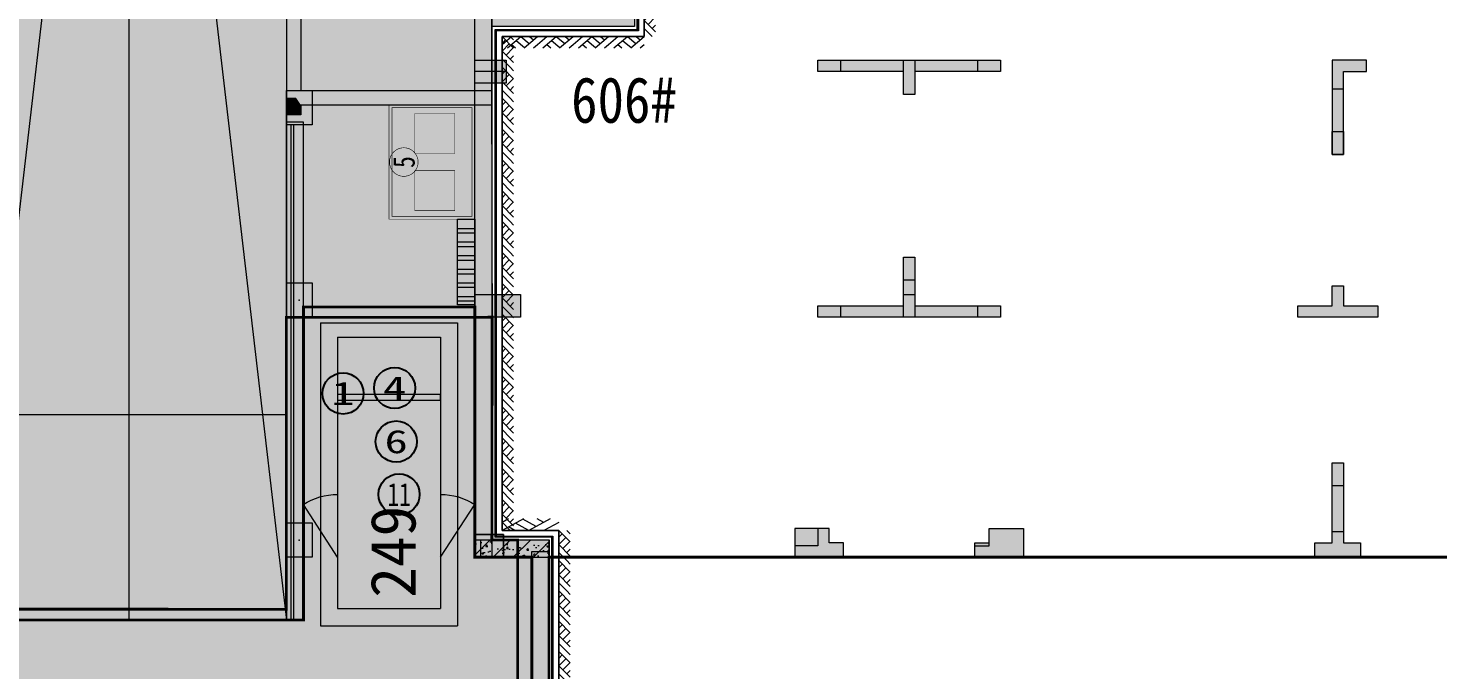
# Model space of a CAD drawing. Extents: x -264757 to 86229, y 4049843 to 4347093.
# Drawn here: x -35198 to -10533, y 4121737 to 4132968 of the extents above; entities that cross this region are included whole.
import ezdxf
from ezdxf.enums import TextEntityAlignment as Align

# ---------------------------------------------------------------- set-up
doc = ezdxf.new("R2010")
doc.units = 0
doc.header["$LTSCALE"] = 1000
doc.header["$MEASUREMENT"] = 0
doc.linetypes.add('DASH', pattern=[0.35, 0.25, -0.1])
for name, color, linetype in [('AX-01DK-PB01$0$AX-001DK-01-PB01-02$0$A-3-Htch(wall)', 8, 'Continuous'), ('AX-01DK-PB01$0$AX-03CK-02-PB01$0$AX-03CK-02-PB01$0$PUB_HATCH', 8, 'Continuous'), ('不利因素11-尽端停车', 7, 'Continuous'), ('不利因素4-紧邻行车坡道', 7, 'Continuous'), ('不利因素6-双面靠墙', 7, 'Continuous'), ('不利因素9-坡道上停车', 7, 'Continuous'), ('普通车位', 7, 'Continuous')]:
    doc.layers.add(name, color=color, linetype=linetype)
doc.layers.add('无关图层', color=8, linetype='Continuous', lineweight=0)
doc.layers.add('无关图层 @ 1', color=8, linetype='Continuous', lineweight=0)
doc.layers.add('车位归属楼栋范围线', color=7, linetype='Continuous', true_color=0x19e6c7)
doc.styles.add('AX-01DK-PB01$1$AX-001DK-01-PB01-02$0$黑体', font='simhei.ttf')
doc.styles.add('AX-ACK-BIANH1$0$黑体', font='simhei.ttf')
doc.styles.add('AX-ACK-P01-WALL$0$黑体', font='simhei.ttf')
doc.styles.add('SX-ACK-PB01-WNC-ALL$0$黑体', font='simhei.ttf')
doc.styles.add('坑编号', font='', dxfattribs={"width": 0.8})
doc.styles.add('黑体', font='simhei.ttf')
doc.styles.get('坑编号').set_extended_font_data('SimSun')
pattern_1 = [(180, (526075.94, 3525261.93), (-1e-13, -238.125), []), (180, (525996.57, 3525341.3), (-1e-13, -238.125), [])]

# ---------------------------------------------------------------- blocks, each defined once
blk = doc.blocks.new('A$C7e5eb487')
at = {"layer": '普通车位', "true_color": 0xf18f8e}
h = blk.add_hatch(color=11, dxfattribs=at)
h.dxf.hatch_style = 1
h.paths.add_polyline_path([(2400, 0), (2400, -5300), (0, -5300), (0, 0)])
blk = doc.blocks.new('普通车位')
at = {"layer": '无关图层'}
for p, q in [((-2.253, 3.186), (0.077, 3.764)), ((1.352, -1.38), (0.077, 3.764)), ((-1.889, 2.967), (-0.142, 3.4)), ((1.001, -1.21), (-0.142, 3.4)), ((-0.977, -1.958), (-2.253, 3.186)), ((-0.746, -1.643), (-1.889, 2.967)), ((-0.746, -1.643), (1.001, -1.21)), ((-0.977, -1.958), (1.352, -1.38))]:
    blk.add_line(p, q, dxfattribs=at)
for points in [[(0.074, 2.527), (0.879, 1.777)], [(-1.673, 2.094), (-2.033, 1.054)]]:
    blk.add_lwpolyline(points, dxfattribs=at)
blk.add_lwpolyline([(0.76, -0.239), (-0.987, -0.673), (-1.011, -0.575), (0.736, -0.142)], close=True, dxfattribs=at)
for centre, start, end in [((0.074, 2.527), 283.9287, 316.9845), ((-1.673, 2.094), 250.873, 283.9287)]:
    blk.add_arc(centre, 1.1, start, end, dxfattribs=at)
at = {"layer": '普通车位', "xscale": -0.0009999999999999812, "yscale": 0.0009999999999999812, "zscale": 0.0009999999999999812, "rotation": 13.92873520577783}
blk.add_blockref('A$C7e5eb487', (0.077, 3.764), dxfattribs=at)
blk = doc.blocks.new('20200722.21182971')
at = {"layer": '不利因素4-紧邻行车坡道', "true_color": 0x9591ce}
h = blk.add_hatch(color=193, dxfattribs=at)
h.dxf.hatch_style = 1
edge = h.paths.add_edge_path()
edge.add_arc((360, 360), 360, 0, 360)
at = {"layer": '不利因素4-紧邻行车坡道'}
blk.add_circle((360, 360), 360, dxfattribs=at)
at = {"layer": '不利因素4-紧邻行车坡道', "style": '黑体', "width": 1.390625}
blk.add_text('4', height=407, dxfattribs=at).set_placement((156, 156), (564, 156), align=Align.FIT)
blk = doc.blocks.new('SX-ACK-PB01-WNC-ALL$0$20200722.21183455')
at = {"layer": '不利因素6-双面靠墙', "true_color": 0xf2b47b}
h = blk.add_hatch(color=31, dxfattribs=at)
h.dxf.hatch_style = 1
edge = h.paths.add_edge_path()
edge.add_arc((360, 360), 360, 0, 360)
at = {"layer": '不利因素6-双面靠墙'}
blk.add_circle((360, 360), 360, dxfattribs=at)
at = {"layer": '不利因素6-双面靠墙', "style": 'SX-ACK-PB01-WNC-ALL$0$黑体', "width": 1.390625}
blk.add_text('6', height=407, dxfattribs=at).set_placement((156, 156), (564, 156), align=Align.FIT)
blk = doc.blocks.new('20200722.21185040')
at = {"layer": '不利因素11-尽端停车', "true_color": 0xf21b23}
h = blk.add_hatch(color=240, dxfattribs=at)
h.dxf.hatch_style = 1
edge = h.paths.add_edge_path()
edge.add_arc((360, 360), 360, 0, 360)
at = {"layer": '不利因素11-尽端停车'}
blk.add_circle((360, 360), 360, dxfattribs=at)
at = {"layer": '不利因素11-尽端停车', "style": '黑体', "width": 0.695313}
blk.add_text('11', height=407.3, dxfattribs=at).set_placement((156, 156), (564, 156), align=Align.FIT)
blk = doc.blocks.new('AX-01DK-PB01-RFTC')
at = {"layer": '无关图层'}
h = blk.add_hatch(color=251, dxfattribs=at)
h.dxf.hatch_style = 1
h.paths.add_polyline_path([(19773, -61220), (19773, -62171), (18423, -62170), (18423, -70471), (12324, -70471), (12323, -62170), (7773, -62170), (7777, -120370), (8177, -120370), (8177, -120315), (14323, -119683), (14322, -126122), (25972, -126122), (25972, -124922), (26822, -124926), (26822, -122452), (33923, -122452), (33923, -124922), (34773, -124922), (34773, -126122), (41373, -126125), (41373, -124372), (41823, -124372), (41823, -122152), (41447, -122152), (41447, -120270), (48923, -120270), (48923, -123125), (49323, -123125), (49323, -124675), (51824, -124674), (51824, -124055), (54717, -124055), (54717, -125871), (56816, -125871), (56816, -116250), (55967, -116250), (55967, -111420), (63072, -111420), (63072, -103570), (62080, -103570), (62073, -94584), (64569, -94584), (64573, -65385), (66999, -65385), (67002, -52470), (67402, -52470), (67397, -31965), (65807, -31965), (65807, -26418), (68456, -26418), (68457, -17070), (67422, -17070), (67422, -13843), (60301, -13843), (60302, -3770), (55750, -3770), (55750, -12070), (49652, -12070), (49649, -9275), (45355, -9275), (45349, -3821), (40751, -3820), (40750, -12070), (34663, -12070), (34649, -3820), (25757, -3820), (25757, -12071), (19650, -12071), (19650, -3820), (10752, -3820), (10751, -12072), (4662, -12071), (4661, -3769), (4150, -3770), (100, -3769), (100, -23171), (-701, -23171), (-701, -29550), (100, -29550), (11250, -29550), (11250, -32020), (12100, -32020), (12100, -32970), (10750, -32970), (10754, -41272), (4647, -41271), (4650, -32970), (1953, -32970), (1953, -34670), (100, -34670), (100, -57801), (9743, -57801), (9743, -57272), (13567, -57272), (13567, -56751), (15417, -56751), (15416, -58750), (18923, -58750), (18923, -61220)])
h.paths.add_polyline_path([(41812, -58753), (48919, -58753), (48919, -61220), (49773, -61220), (49773, -62170), (48419, -62173), (48426, -70475), (42319, -70475), (42324, -67872), (39323, -67876), (39323, -62423), (41812, -62423)], flags=16)
h.paths.add_polyline_path([(33923, -58751), (33923, -61220), (34773, -61220), (34773, -62170), (33423, -62171), (33430, -70475), (27323, -70475), (27323, -62171), (26373, -62170), (26373, -60670), (26815, -60670), (26823, -58751), (31623, -58751), (31623, -58751)], flags=16)
h.paths.add_polyline_path([(40754, -41272), (34647, -41271), (34650, -32970), (33700, -32970), (33700, -31470), (34142, -31470), (34150, -29551), (38951, -29551), (38950, -29550), (41250, -29550), (41250, -32020), (42100, -32020), (42100, -32970), (40750, -32970)], flags=16)
h.paths.add_polyline_path([(49647, -41270), (49655, -38470), (45349, -38475), (45349, -33220), (49142, -33220), (49142, -29550), (56249, -29550), (56250, -32020), (57100, -32020), (57100, -32970), (55749, -32970), (55754, -41271)], flags=16)
h.paths.add_polyline_path([(25764, -41272), (19657, -41271), (19657, -32970), (19150, -32970), (19150, -29550), (26257, -29550), (26250, -32020), (27100, -32020), (27100, -32970), (25757, -32970)], flags=16)
h.paths.add_polyline_path([(41812, -87950), (48919, -87950), (48919, -90420), (49773, -90420), (49773, -91370), (48419, -91370), (48428, -99684), (41519, -99659), (41519, -97070), (39326, -97074), (39319, -91620), (41822, -91620)], flags=16)
h.paths.add_polyline_path([(33925, -87950), (33923, -90420), (34773, -90420), (34773, -91370), (33425, -91370), (33428, -99683), (26519, -99658), (26523, -95371), (27330, -95371), (27324, -91371), (26373, -91370), (26373, -89870), (26823, -89870), (26823, -87951), (31623, -87951), (31623, -87951)], flags=16)
h.paths.add_polyline_path([(18923, -87950), (18922, -90419), (19772, -90419), (19772, -91369), (18420, -91369), (18427, -99677), (11523, -99666), (11523, -95370), (12323, -95370), (12323, -91370), (10974, -91370), (10974, -90420), (11823, -90420), (11823, -87950)], flags=16)
h.paths.add_polyline_path([(62209, -60116), (64273, -60116), (64273, -55267), (62209, -55267)], flags=16)
h.paths.add_polyline_path([(59799, -89432), (61752, -89432), (61752, -84521), (59799, -84521)], flags=16)
blk.add_lwpolyline([(64573, -65385), (64569, -94584), (62073, -94584), (62080, -103570), (63072, -103570), (63072, -111420), (55967, -111420), (55967, -116250), (56816, -116250), (56816, -125871)], dxfattribs=at)
blk = doc.blocks.new('AX-01DK-PB01$1$$LinePat$素土夯实')
at = {"layer": '无关图层'}
for p, q in [((0, -210), (210, 0)), ((120, -300), (420, 0)), ((420, 0), (608, -188)), ((495, -300), (795, 0)), ((615, 0), (705, -90)), ((315, -105), (502, -293)), ((210, -210), (300, -300)), ((705, -300), (795, -210))]:
    blk.add_line(p, q, dxfattribs=at)
blk = doc.blocks.new('*U112')
at = {"layer": '无关图层', "const_width": 10}
for points in [[(1000, 0), (-1000, 0), (-1000, 1500), (1000, 1500)], [(950, 50), (-950, 50), (-950, 1450), (950, 1450)], [(-150, 1050), (-850, 1050), (-850, 350), (-150, 350)], [(850, 1050), (150, 1050), (150, 350), (850, 350)]]:
    blk.add_lwpolyline(points, close=True, dxfattribs=at)
blk.add_lwpolyline([(0, 1492, 0.098491), (-96, 1473, 0.098491), (-177, 1419, 0.098491), (-231, 1338, 0.098491), (-250, 1242, 0.098491), (-231, 1146, 0.098491), (-177, 1065, 0.098491), (-96, 1011, 0.098491), (0, 992, 0.098491), (96, 1011, 0.098491), (177, 1065, 0.098491), (231, 1146, 0.098491), (250, 1242, 0.098491), (231, 1338, 0.098491), (177, 1419, 0.098491), (96, 1473, 0.098491)], format="xyb", close=True, dxfattribs=at)
at = {"layer": '无关图层', "style": '坑编号', "width": 0.8}
blk.add_attdef('X', text='', height=380, dxfattribs=at).set_placement((0, 1242), align=Align.MIDDLE_CENTER)
blk = doc.blocks.new('*U182')
at = {"layer": '无关图层'}
ref = blk.add_blockref('*U112', (-27383, 4130625), dxfattribs=dict(at, rotation=90))
ref.add_attrib('X', '5', dxfattribs={"layer": '无关图层 @ 1', "height": 380, "rotation": 90, "style": '坑编号', "width": 0.8}).set_placement((-28625, 4130625), align=Align.MIDDLE_CENTER)
blk = doc.blocks.new('SX-CK-PB001-WNC$1$20211103.13313578')
at = {"layer": '无关图层'}
h = blk.add_hatch(color=256, dxfattribs=at)
h.dxf.hatch_style = 1
h.paths.add_polyline_path([(0, 600), (450, 600), (450, 0), (0, 0)])
blk.add_lwpolyline([(0, 600), (450, 600), (450, 0), (0, 0)], close=True, dxfattribs=at)
blk.add_point((225, 300), dxfattribs=at)
blk = doc.blocks.new('fasdfasdfasdfasdfasdf')
at = {"layer": '不利因素9-坡道上停车', "true_color": 0xe0aa15}
h = blk.add_hatch(color=42, dxfattribs=at)
h.dxf.hatch_style = 1
edge = h.paths.add_edge_path()
edge.add_arc((-119587, 4058555), 720, 0, 360)
at = {"layer": '不利因素9-坡道上停车'}
blk.add_circle((-119587, 4058555), 720, dxfattribs=at)
at = {"layer": '不利因素9-坡道上停车', "style": 'AX-ACK-P01-WALL$0$黑体', "width": 1.390625}
blk.add_text('1', height=815, dxfattribs=at).set_placement((-119994, 4058148), (-119180, 4058148), align=Align.FIT)

msp = doc.modelspace()

# ---------------------------------------------------------------- hatches: boundary and pattern name
at = {"layer": 'AX-01DK-PB01$0$AX-001DK-01-PB01-02$0$A-3-Htch(wall)'}
for points in [[(-27376.2, 4123708), (-27076.4, 4124008), (-27083.4, 4133243.5), (-27383.4, 4133243.3)], [(-26383.2, 4123708), (-26083.2, 4124008), (-27076.4, 4124008), (-27376.2, 4123708)], [(-26383.2, 4116558), (-26083.2, 4116158), (-26083.2, 4124008), (-26383.2, 4123708)]]:
    msp.add_hatch(color=256, dxfattribs=at).paths.add_polyline_path(points)
at = {"layer": 'AX-01DK-PB01$0$AX-03CK-02-PB01$0$AX-03CK-02-PB01$0$PUB_HATCH'}
for points in [[(-30677.1, 4137679.7), (-30677.1, 4131749.8), (-30510.4, 4131749.8), (-30427.1, 4131874.8), (-30427.1, 4137679.7)], [(-30510.4, 4131749.8), (-30677.1, 4131749.8), (-30677.1, 4131449.8), (-30427.1, 4131449.8), (-30427.1, 4131624.8)], [(-30510.4, 4131749.8), (-30427.1, 4131624.8), (-27083.4, 4131624.5), (-27083.4, 4131874.5), (-30427.1, 4131874.8)]]:
    msp.add_hatch(color=256, dxfattribs=at).paths.add_polyline_path(points)
at = {"layer": '无关图层'}
h = msp.add_hatch(dxfattribs=at)
h.set_pattern_fill('ARMORED', color=256, scale=100)
h.set_pattern_definition([(50, (-1096819.82, 3740220.52), (358.63009, -31.37607), [37.5, -412.5]), (355, (-1096819.82, 3740220.52), (-69.37567, 376.09607), [30, -330]), (100.4514, (-1096789.94, 3740217.9), (289.25469, 344.71977), [31.8701, -350.57106]), (46.1842, (-1096819.82, 3740320.52), (533.62052, -82.7595), [56.25, -618.75]), (96.6356, (-1096775.36, 3740313.63), (467.33135, 487.05894), [47.80514, -525.8565]), (351.1842, (-1096819.8, 3740320.5), (467.33097, 487.0593), [45, -495]), (21, (-1096769.82, 3740295.52), (298.453526, -201.309445), [37.5, -412.5]), (326, (-1096769.82, 3740295.52), (121.65767, 362.57502), [30, -330]), (71.4514, (-1096744.95, 3740278.75), (420.11131, 161.26525), [31.8701, -350.57106]), (37.5, (-1096819.82, 3740220.52), (6.079928, 166.446927), [0, -326, 0, -335, 0, -331.25]), (7.5, (-1096819.82, 3740220.52), (131.53477, 197.205856), [0, -191, 0, -318.5, 0, -126.25]), (327.5, (-1096931.32, 3740220.52), (266.911218, -11.277436), [0, -125, 0, -390, 0, -517.5]), (317.5, (-1096981.32, 3740220.52), (291.593085, 50.05249), [0, -162.5, 0, -259, 0, -367.5]), (45, (-1096819.82, 3740220.52), (-176.776695, 176.776695), [])])
h.paths.add_polyline_path([(-27383.6, 4136208), (-27083.6, 4136208), (-27083.6, 4123708), (-27383.6, 4123708)])
for points in [[(-26833.8, 4132008), (-27383.7, 4132008), (-27383.7, 4132408), (-26833.8, 4132408)], [(-20983.1, 4132208), (-21383.1, 4132208), (-21383.1, 4132408), (-20983.1, 4132408)], [(-20983.1, 4132208), (-21383.1, 4132208), (-21383.1, 4132408), (-20983.1, 4132408)], [(-19883.2, 4131808), (-19883.2, 4132408), (-19683.2, 4132408), (-19683.2, 4131808)], [(-18583.1, 4132408), (-18183.1, 4132408), (-18183.1, 4132208), (-18583.1, 4132208)], [(-18583.1, 4132408), (-18183.1, 4132408), (-18183.1, 4132208), (-18583.1, 4132208)], [(-11783.1, 4132408), (-12383.1, 4132408), (-12383.1, 4131908), (-12183.1, 4131908), (-12183.1, 4132208), (-11783.1, 4132208)], [(-12183.1, 4130758), (-12383.1, 4130758), (-12383.1, 4131158), (-12183.1, 4131158)], [(-19883.2, 4128558), (-19883.2, 4128958), (-19683.2, 4128958), (-19683.2, 4128558)], [(-12183.2, 4128108), (-11583.2, 4128108), (-11583.2, 4127908), (-12983.2, 4127908), (-12983.2, 4128108), (-12383.2, 4128108), (-12383.2, 4128458), (-12183.2, 4128458)], [(-27383.4, 4128308), (-26583.2, 4128308), (-26583.2, 4127908), (-27383.4, 4127908)], [(-19883.2, 4128308), (-19683.2, 4128308), (-19683.2, 4127908), (-19883.2, 4127908)], [(-20983.2, 4127908), (-21383.2, 4127908), (-21383.2, 4128108), (-20983.2, 4128108)], [(-18583.2, 4128108), (-18183.2, 4128108), (-18183.2, 4127908), (-18583.2, 4127908)], [(-12383.2, 4125358), (-12183.2, 4125358), (-12183.2, 4124958), (-12383.2, 4124958)], [(-12383.2, 4124958), (-12383.2, 4125358), (-12183.2, 4125358), (-12183.2, 4124958)], [(-26883.6, 4123708), (-27383.6, 4123708), (-27383.6, 4124108), (-26883.6, 4124108)], [(-26883.2, 4123708), (-27383.2, 4123708), (-27383.2, 4124108), (-26883.2, 4124108)], [(-26383.2, 4123708), (-26083.2, 4124008), (-27276.3, 4124008), (-27276.3, 4123708)], [(-20932.9, 4123708), (-20932.9, 4123958), (-21182.9, 4123958), (-21182.9, 4124208), (-21382.9, 4124208), (-21782.9, 4124208), (-21782.9, 4123708), (-21382.9, 4123708)], [(-18633.2, 4123708), (-18633.2, 4123958), (-18383.2, 4123958), (-18383.2, 4124208), (-18183.2, 4124208), (-17783.2, 4124208), (-17783.2, 4123708), (-18183.2, 4123708)], [(-12383.2, 4123958), (-12383.2, 4124158), (-12183.2, 4124158), (-12183.2, 4123958), (-11883.2, 4123958), (-11883.2, 4123708), (-12683.2, 4123708), (-12683.2, 4123958)], [(-26083.2, 4080408), (-26083.2, 4123807.6), (-26383.2, 4123807.6), (-26383.2, 4080408)]]:
    msp.add_hatch(color=256, dxfattribs=at).paths.add_polyline_path(points)
h = msp.add_hatch(color=256, dxfattribs=at)
h.dxf.hatch_style = 1
h.paths.add_polyline_path([(-26833.7, 4132408), (-26833.7, 4132208), (-27133.4, 4132208), (-27133.2, 4132208), (-27383.2, 4132208), (-27383.4, 4132408)])
h = msp.add_hatch(color=256, dxfattribs=at)
h.dxf.hatch_style = 1
h.paths.add_polyline_path([(-19683.2, 4132208), (-19683.2, 4131808), (-19883.2, 4131808), (-19883.2, 4132208), (-21383.2, 4132208), (-21383.2, 4132408), (-21033.2, 4132408), (-21033.2, 4132408), (-18533.2, 4132408), (-18533.2, 4132408), (-18183.2, 4132408), (-18183.2, 4132208)])
h = msp.add_hatch(color=256, dxfattribs=at)
h.dxf.hatch_style = 1
h.paths.add_polyline_path([(-12383.2, 4130758), (-12183.2, 4130758), (-12183.1, 4132208), (-11783.1, 4132208), (-11783.1, 4132408), (-12383.2, 4132408)])
h = msp.add_hatch(dxfattribs=at)
h.set_pattern_fill('ANSI32', color=256, scale=50, angle=-225)
h.set_pattern_definition(pattern_1)
h.paths.add_polyline_path([(-27683.4, 4128124.5), (-27683.4, 4129624.5), (-27383.4, 4129624.5), (-27383.4, 4128124.5)])
h = msp.add_hatch(dxfattribs=at)
h.set_pattern_fill('ANSI32', color=256, scale=50, angle=-225)
h.set_pattern_definition(pattern_1)
h.paths.add_polyline_path([(-27683.4, 4128124.5), (-27683.4, 4129624.5), (-27383.4, 4129624.5), (-27383.4, 4128124.5)])
h = msp.add_hatch(color=256, dxfattribs=at)
h.dxf.hatch_style = 1
h.paths.add_polyline_path([(-21383.2, 4128108), (-19883.2, 4128108), (-19883.2, 4128958), (-19683.2, 4128958), (-19683.2, 4128108), (-18183.2, 4128108), (-18183.2, 4127908), (-21383.2, 4127908)])
h = msp.add_hatch(color=256, dxfattribs=at)
h.dxf.hatch_style = 1
h.paths.add_polyline_path([(-12983.2, 4128108), (-12383.2, 4128108), (-12383.2, 4128458), (-12183.2, 4128458), (-12183.2, 4128108), (-11583.2, 4128108), (-11583.2, 4127908), (-12983.2, 4127908)])
h = msp.add_hatch(color=256, dxfattribs=at)
h.dxf.hatch_style = 1
h.paths.add_polyline_path([(-27380.4, 4128308), (-27133.4, 4128308), (-26583.2, 4128308), (-26583.2, 4127908), (-27383.4, 4127908)])
h = msp.add_hatch(color=256, dxfattribs=at)
h.dxf.hatch_style = 1
h.paths.add_polyline_path([(-12683.2, 4123958), (-12383.2, 4123958), (-12383.2, 4125358), (-12183.2, 4125358), (-12183.2, 4123958), (-11883.2, 4123958), (-11883.2, 4123708), (-12683.2, 4123708)])
h = msp.add_hatch(color=256, dxfattribs=at)
h.dxf.hatch_style = 1
h.paths.add_polyline_path([(-27133.2, 4124108), (-27383.3, 4124108), (-27383.6, 4123708), (-26883.2, 4123708), (-26883.2, 4124108), (-27133.4, 4124108)])
h = msp.add_hatch(dxfattribs=at)
h.set_pattern_fill('ARMORED', color=256, scale=50)
h.set_pattern_definition([(50, (-1162384.8, 3479827.08), (358.63009, -31.37607), [37.5, -412.5]), (355, (-1162384.8, 3479827.08), (-69.37567, 376.09607), [30, -330]), (100.4514, (-1162354.9, 3479824.46), (289.25469, 344.71977), [31.8701, -350.57106]), (46.1842, (-1162384.8, 3479927.1), (533.62052, -82.7595), [56.25, -618.75]), (96.6356, (-1162340.3, 3479920.2), (467.33135, 487.05894), [47.80514, -525.8565]), (351.1842, (-1162384.8, 3479927.1), (467.33097, 487.0593), [45, -495]), (21, (-1162334.8, 3479902.08), (298.453526, -201.309445), [37.5, -412.5]), (326, (-1162334.8, 3479902.08), (121.65767, 362.57502), [30, -330]), (71.4514, (-1162309.92, 3479885.3), (420.11131, 161.26525), [31.8701, -350.57106]), (37.5, (-1162384.79, 3479827.08), (6.079928, 166.446927), [0, -326, 0, -335, 0, -331.25]), (7.5, (-1162384.8, 3479827.08), (131.534769, 197.205856), [0, -191, 0, -318.5, 0, -126.25]), (327.5, (-1162496.29, 3479827.08), (266.911218, -11.277436), [0, -125, 0, -390, 0, -517.5]), (317.5, (-1162546.3, 3479827.08), (291.593085, 50.05249), [0, -162.5, 0, -259, 0, -367.5]), (45, (-1162384.8, 3479827.08), (-176.776695, 176.776695), [])])
h.paths.add_polyline_path([(-27383.6, 4123708), (-26083.6, 4123708), (-26083.6, 4124008), (-27383.2, 4124008)])
h = msp.add_hatch(color=256, dxfattribs=at)
h.dxf.hatch_style = 1
h.paths.add_polyline_path([(-20932.9, 4123708), (-20932.9, 4123958), (-21182.9, 4123958), (-21182.9, 4124208), (-21382.9, 4124208), (-21382.9, 4123908), (-21782.9, 4123908), (-21782.9, 4123708), (-21382.9, 4123708)])
h = msp.add_hatch(color=256, dxfattribs=at)
h.dxf.hatch_style = 1
h.paths.add_polyline_path([(-18633.2, 4123708), (-18633.2, 4123908), (-18383.2, 4123908), (-18383.2, 4124208), (-18183.2, 4124208), (-17783.2, 4124208), (-17783.2, 4123708), (-18183.2, 4123708)])
h = msp.add_hatch(dxfattribs=at)
h.set_pattern_fill('钢筋混凝土', color=256, scale=100)
h.set_pattern_definition([(45, (-4e-05, 0.0001), (-176.776695, 176.776695), []), (50, (-4e-05, 0.0001), (717.26018, -62.752135), [75, -825]), (355, (-4e-05, 0.0001), (-138.75133, 752.19213), [60, -660]), (100.4514, (59.8, -5.2), (578.50938, 689.43954), [63.74019, -701.14211]), (46.1842, (-4e-05, 200), (1067.24105, -165.51901), [112.5, -1237.5]), (96.6356, (88.9, 186.2), (934.6627, 974.11787), [95.6103, -1051.713]), (351.1842, (-4e-05, 200), (934.66195, 974.1186), [90, -990]), (21, (100, 150), (596.90705, -402.61889), [75, -825]), (326, (100, 150), (243.31533, 725.15005), [60, -660]), (71.4514, (149.74, 116.45), (840.22263, 322.5305), [63.74019, -701.14211]), (37.5, (-4e-05, 0.0001), (12.159855, 332.893854), [0, -652, 0, -670, 0, -662.5]), (7.5, (-4e-05, 0.0001), (263.069537, 394.411712), [0, -382, 0, -637, 0, -252.5]), (327.5, (-223, 0.0001), (533.822436, -22.554872), [0, -250, 0, -780, 0, -1035]), (317.5, (-323, 0.0001), (583.18617, 100.10498), [0, -325, 0, -518, 0, -735])])
h.paths.add_polyline_path([(-26384.6, 4123708), (-26084.6, 4123708), (-26084.6, 4102658.9), (-26384.6, 4102658.9)])

# ---------------------------------------------------------------- linework, layer by layer
for p, q in [((-24540.8, 4132943.1), (-24537.1, 4162138.7)), ((-24527.1, 4162128.7), (-24530.8, 4132933.1)), ((-24517.1, 4162118.7), (-24520.8, 4132923.1)), ((-24420.8, 4132823.1), (-24417.2, 4162018.7)), ((-24417.2, 4162018.7), (-24420.8, 4132823.1)), ((-36183.7, 4122608), (-33433.7, 4146206.7)), ((-33433.7, 4122608), (-33433.7, 4146206.7, 0)), ((-33433.7, 4146206.7), (-30679.2, 4122608)), ((-30675.8, 4138148), (-30679.9, 4122608)), ((-30677.1, 4137679.7), (-30677.1, 4131749.8)), ((-30427.1, 4137679.7), (-30427.1, 4131874.8)), ((-27376.2, 4123708), (-27383.4, 4133243.3)), ((-27076.4, 4124008), (-27083.4, 4133243.5)), ((-27026.8, 4124058), (-27026.9, 4132943.4)), ((-27026.9, 4132943.4), (-24540.8, 4132943.1)), ((-24530.8, 4132933.1), (-27016.9, 4132933.4)), ((-27016.9, 4132933.4), (-27016.8, 4124068)), ((-24520.8, 4132923.1), (-27006.9, 4132923.4)), ((-27006.9, 4132923.4), (-27006.8, 4124078)), ((-26906.8, 4124178), (-26906.9, 4132823.4)), ((-26906.9, 4132823.4), (-24420.8, 4132823.1)), ((-24420.8, 4132823.1), (-26906.9, 4132823.4)), ((-26906.9, 4132823.4), (-26906.8, 4124178)), ((-30677.1, 4131749.8), (-30677.1, 4131449.8)), ((-30427.1, 4131874.8), (-27083.4, 4131874.5)), ((-27083.4, 4131874.5), (-27083.4, 4131624.5)), ((-30427.1, 4131449.8), (-30677.1, 4131449.8)), ((-30427.1, 4131624.8), (-27083.4, 4131624.5)), ((-30427.1, 4131624.8), (-30427.1, 4131449.8)), ((-30682.4, 4131324.9), (-30679.2, 4122608)), ((-30382.2, 4131324.9), (-30682.4, 4131324.9)), ((-30601.3, 4131278), (-30601.3, 4122608)), ((-30551.1, 4131278), (-30601.3, 4131278)), ((-30551.3, 4122608), (-30551.1, 4131278)), ((-30379.2, 4122608), (-30382.2, 4131324.9)), ((-36183.7, 4126208), (-30683.7, 4126208)), ((-26083.2, 4124008), (-27276.3, 4124008)), ((-27276.3, 4123708), (-27276.3, 4124008)), ((-26083.2, 4124008), (-27076.4, 4124008)), ((-26035, 4124058), (-27026.8, 4124058)), ((-27016.8, 4124068), (-26025, 4124068)), ((-27006.8, 4124078), (-26015, 4124078)), ((-25915, 4124178), (-26906.8, 4124178)), ((-26906.8, 4124178), (-25915, 4124178)), ((-26083.2, 4116158), (-26083.2, 4124008)), ((-26033.6, 4076559.1), (-26035, 4124058)), ((-26025, 4124068), (-26023.6, 4076549.2)), ((-26015, 4124078), (-26013.6, 4076539.2)), ((-25913.6, 4076439.2), (-25915, 4124178)), ((-25915, 4124178), (-25913.6, 4076439.2)), ((-26383.2, 4080408), (-26383.2, 4123807.6)), ((-26383.2, 4123807.6), (-26083.2, 4123807.6)), ((-26083.2, 4080408), (-26083.2, 4123807.6)), ((-26383.2, 4123708), (-27376.2, 4123708)), ((-26383.2, 4123708), (-27276.3, 4123708)), ((-26383.2, 4116558), (-26383.2, 4123708)), ((-30679.9, 4122608), (-36179.9, 4122608)), ((-30679.2, 4122608), (-30379.2, 4122608)), ((-30601.3, 4122608), (-30551.3, 4122608))]:
    msp.add_line(p, q, dxfattribs=at)
for points in [[(-27383.6, 4136208), (-27083.6, 4136208), (-27083.6, 4123708), (-27383.6, 4123708)], [(-26833.8, 4132008), (-27383.7, 4132008), (-27383.7, 4132408), (-26833.8, 4132408)], [(-21033.2, 4132408), (-21033.2, 4132408), (-18533.2, 4132408), (-18533.2, 4132408), (-18183.2, 4132408), (-18183.2, 4132208), (-19683.2, 4132208), (-19683.2, 4131808), (-19883.2, 4131808), (-19883.2, 4132208), (-21383.2, 4132208), (-21383.2, 4132408)], [(-20983.1, 4132208), (-21383.1, 4132208), (-21383.1, 4132408), (-20983.1, 4132408)], [(-20983.1, 4132208), (-21383.1, 4132208), (-21383.1, 4132408), (-20983.1, 4132408)], [(-19883.2, 4131808), (-19883.2, 4132408), (-19683.2, 4132408), (-19683.2, 4131808)], [(-18583.1, 4132408), (-18183.1, 4132408), (-18183.1, 4132208), (-18583.1, 4132208)], [(-18583.1, 4132408), (-18183.1, 4132408), (-18183.1, 4132208), (-18583.1, 4132208)], [(-12383.2, 4130758), (-12183.2, 4130758), (-12183.1, 4132208), (-11783.1, 4132208), (-11783.1, 4132408), (-11783.1, 4132408), (-12383.2, 4132408)], [(-11783.1, 4132408), (-12383.1, 4132408), (-12383.1, 4131908), (-12183.1, 4131908), (-12183.1, 4132208), (-11783.1, 4132208)], [(-12183.1, 4130758), (-12383.1, 4130758), (-12383.1, 4131158), (-12183.1, 4131158)], [(-21383.2, 4128108), (-19883.2, 4128108), (-19883.2, 4128958), (-19683.2, 4128958), (-19683.2, 4128108), (-18183.2, 4128108), (-18183.2, 4127908), (-21383.2, 4127908)], [(-19883.2, 4128558), (-19883.2, 4128958), (-19683.2, 4128958), (-19683.2, 4128558)], [(-12983.2, 4128108), (-12383.2, 4128108), (-12383.2, 4128458), (-12183.2, 4128458), (-12183.2, 4128108), (-11583.2, 4128108), (-11583.2, 4127908), (-12983.2, 4127908)], [(-12183.2, 4128108), (-11583.2, 4128108), (-11583.2, 4127908), (-12983.2, 4127908), (-12983.2, 4128108), (-12383.2, 4128108), (-12383.2, 4128458), (-12183.2, 4128458)], [(-27380.4, 4128308), (-27133.4, 4128308), (-27133.4, 4128308), (-26583.2, 4128308), (-26583.2, 4127908), (-27383.4, 4127908)], [(-27383.4, 4128308), (-26583.2, 4128308), (-26583.2, 4127908), (-27383.4, 4127908)], [(-19883.2, 4128308), (-19683.2, 4128308), (-19683.2, 4127908), (-19883.2, 4127908)], [(-20983.2, 4127908), (-21383.2, 4127908), (-21383.2, 4128108), (-20983.2, 4128108)], [(-18583.2, 4128108), (-18183.2, 4128108), (-18183.2, 4127908), (-18583.2, 4127908)], [(-12683.2, 4123958), (-12383.2, 4123958), (-12383.2, 4125358), (-12183.2, 4125358), (-12183.2, 4123958), (-11883.2, 4123958), (-11883.2, 4123708), (-12683.2, 4123708)], [(-12383.2, 4125358), (-12183.2, 4125358), (-12183.2, 4124958), (-12383.2, 4124958)], [(-12383.2, 4124958), (-12383.2, 4125358), (-12183.2, 4125358), (-12183.2, 4124958)], [(-26883.2, 4123708), (-26883.2, 4124108), (-27133.4, 4124108), (-27133.2, 4124108), (-27383.3, 4124108), (-27383.6, 4123708)], [(-26883.6, 4123708), (-27383.6, 4123708), (-27383.6, 4124108), (-26883.6, 4124108)], [(-27383.6, 4123708), (-26083.6, 4123708), (-26083.6, 4124008), (-27383.2, 4124008)], [(-26883.2, 4123708), (-27383.2, 4123708), (-27383.2, 4124108), (-26883.2, 4124108)], [(-20932.9, 4123708), (-20932.9, 4123958), (-21182.9, 4123958), (-21182.9, 4124208), (-21382.9, 4124208), (-21382.9, 4123908), (-21782.9, 4123908), (-21782.9, 4123708), (-21382.9, 4123708)], [(-20932.9, 4123708), (-20932.9, 4123958), (-21182.9, 4123958), (-21182.9, 4124208), (-21382.9, 4124208), (-21382.9, 4124208), (-21782.9, 4124208), (-21782.9, 4123708), (-21382.9, 4123708)], [(-18633.2, 4123708), (-18633.2, 4123908), (-18383.2, 4123908), (-18383.2, 4124208), (-18183.2, 4124208), (-18183.2, 4124208), (-17783.2, 4124208), (-17783.2, 4123708), (-18183.2, 4123708)], [(-18633.2, 4123708), (-18633.2, 4123958), (-18383.2, 4123958), (-18383.2, 4124208), (-18183.2, 4124208), (-18183.2, 4124208), (-17783.2, 4124208), (-17783.2, 4123708), (-18183.2, 4123708)], [(-12383.2, 4123958), (-12383.2, 4124158), (-12183.2, 4124158), (-12183.2, 4123958), (-11883.2, 4123958), (-11883.2, 4123708), (-12683.2, 4123708), (-12683.2, 4123958)], [(-26384.6, 4123708), (-26084.6, 4123708), (-26084.6, 4102658.9), (-26384.6, 4102658.9)]]:
    msp.add_lwpolyline(points, close=True, dxfattribs=at)
at = {"layer": '无关图层', "ltscale": 0.5}
msp.add_lwpolyline([(-26833.7, 4132408), (-26833.7, 4132208), (-27133.4, 4132208), (-27133.2, 4132208), (-27383.2, 4132208), (-27383.4, 4132408)], close=True, dxfattribs=at)
at = {"layer": '无关图层'}
msp.add_lwpolyline([(-27683.4, 4128124.5), (-27683.4, 4129624.5), (-27383.4, 4129624.5), (-27383.4, 4128124.5), (-27683.4, 4128124.5)], dxfattribs=at)
msp.add_lwpolyline([(-27683.4, 4128124.5), (-27683.4, 4129624.5), (-27383.4, 4129624.5), (-27383.4, 4128124.5), (-27683.4, 4128124.5)], dxfattribs=at)
at = {"layer": '车位归属楼栋范围线', "linetype": 'DASH', "ltscale": 5, "const_width": 50}
for points in [[(-81383.7, 4158458.2), (-81383.7, 4111561.9), (-81383.7, 4111561.9), (-69389.6, 4111578), (-69389.6, 4116758), (-63550.9, 4116758), (-63550.9, 4106342.3), (-55792.6, 4106342.3), (-55792.6, 4111326.9), (-40109.6, 4111326.9), (-40109.6, 4116758), (-26632, 4116758), (-26632, 4124008), (-27083.6, 4124008), (-27079.3, 4127908), (-30681.1, 4127906.7), (-30681.1, 4122795), (-36179.7, 4122799.3), (-36179.7, 4146571.2), (-33104.2, 4146571.2), (-33104.2, 4162892)], [(-58330.8, 4151410.9), (-58330.8, 4139628.4), (-36433.7, 4139628.4), (-36307.7, 4139628.4), (-36307.7, 4133378.6), (-40026, 4133378.6), (-40026, 4128270.8), (-51609, 4128270.8), (-51609, 4133231.1), (-54977.1, 4133231.1), (-54977.1, 4128491.5), (-57010.8, 4128491.5), (-57010.8, 4117413.7), (-55682.6, 4117413.7), (-55682.6, 4111438.7), (-40248, 4111438.7), (-40248, 4117040.2), (-26085.2, 4117040.2), (-26085.2, 4123708), (17816.6, 4123708)], [(-36431.6, 4122608), (-30379.2, 4122608), (-30379.2, 4128087.9), (-27383.6, 4128087.9), (-27383.2, 4123708), (-26384.6, 4123708), (-26383.2, 4116558), (-39859.6, 4116558.8)]]:
    msp.add_lwpolyline(points, dxfattribs=at)

# ---------------------------------------------------------------- block references
at = {"layer": '不利因素11-尽端停车'}
msp.add_blockref('20200722.21185040', (-29068.1, 4124445.9, 0), dxfattribs=at)
at = {"layer": '不利因素4-紧邻行车坡道'}
msp.add_blockref('20200722.21182971', (-29146.8, 4126309.6, 0), dxfattribs=at)
at = {"layer": '不利因素6-双面靠墙'}
msp.add_blockref('SX-ACK-PB01-WNC-ALL$0$20200722.21183455', (-29118.6, 4125372.2, 0), dxfattribs=at)
at = {"layer": '无关图层'}
for name, p in [('AX-01DK-PB01-RFTC', (-89156.8, 4227579.4)), ('SX-CK-PB001-WNC$1$20211103.13313578', (-30679.6, 4131278)), ('SX-CK-PB001-WNC$1$20211103.13313578', (-30679.6, 4127908)), ('SX-CK-PB001-WNC$1$20211103.13313578', (-30679.6, 4123708))]:
    msp.add_blockref(name, p, dxfattribs=at)
at = {"layer": '无关图层', "yscale": 0.6666666666666666, "zscale": 0.6666666666666666}
for p, xscale, rotation in [((-24420.8, 4132823.1), 0.6677088998587033, 89.99289824979311), ((-26906.9, 4132823.4), 0.7818106222768919, 359.9929392904853), ((-26906.9, 4132283.1), 0.6796669952972572, 90.00091048579453), ((-26285.4, 4132823.3), 0.7818106222768919, 359.9929392904853), ((-25663.9, 4132823.2), 0.7818106222768919, 359.9929392904853), ((-25042.3, 4132823.2), 0.7818106222768919, 359.9929392904853), ((-26906.9, 4131742.7), 0.6796669952972572, 90.00091048579453), ((-26906.9, 4131202.4), 0.6796669952972572, 90.00091048579453), ((-26906.9, 4130662), 0.6796669952972572, 90.00091048579453), ((-26906.9, 4130121.7), 0.6796669952972572, 90.00091048579453), ((-26906.9, 4129581.4), 0.6796669952972572, 90.00091048579453), ((-26906.9, 4129041), 0.6796669952972572, 90.00091048579453), ((-26906.9, 4128500.7), 0.6796669952972572, 90.00091048579453), ((-26906.9, 4127960.4), 0.6796669952972572, 90.00091048579453), ((-26906.8, 4127420), 0.6796669952972572, 90.00091048579453), ((-26906.8, 4126879.7), 0.6796669952972572, 90.00091048579453), ((-26906.8, 4126339.4), 0.6796669952972572, 90.00091048579453), ((-26906.8, 4125799), 0.6796669952972572, 90.00091048579453), ((-26906.8, 4125258.7), 0.6796669952972572, 90.00091048579453), ((-26906.8, 4124718.4), 0.6796669952972572, 90.00091048579453), ((-26906.8, 4124178), 0.6796669952972572, 90.00091048579453), ((-25915, 4124178), 1.247602102656527, 180.0000202349938), ((-25914.9, 4123647.6), 0.6672098582204975, 90.00165836915554), ((-25914.9, 4123117.2), 0.6672098582204975, 90.00165836915554), ((-25914.9, 4122586.7), 0.6672098582204975, 90.00165836915554), ((-25914.9, 4122056.3), 0.6672098582204975, 90.00165836915554), ((-25914.9, 4121525.9), 0.6672098582204975, 90.00165836915554)]:
    msp.add_blockref('AX-01DK-PB01$1$$LinePat$素土夯实', p, dxfattribs=dict(at, xscale=xscale, rotation=rotation))
at = {"layer": '普通车位', "extrusion": (0, 0, -1), "xscale": 1000.000000000019, "yscale": 1000.000000000019, "zscale": -1000.000000000019, "rotation": 166.0712647942222}
msp.add_blockref('普通车位', (28663.9, 4126142.8), dxfattribs=at)
at = {"layer": '车位归属楼栋范围线'}
msp.add_blockref('*U182', (0, 0), dxfattribs=at)
at = {"layer": '车位归属楼栋范围线', "xscale": 0.5, "yscale": 0.5, "zscale": 0.5}
msp.add_blockref('fasdfasdfasdfasdfasdf', (30104.3, 2097296.3, 0), dxfattribs=at)

# ---------------------------------------------------------------- texts
at = {"layer": '无关图层', "style": 'AX-01DK-PB01$1$AX-001DK-01-PB01-02$0$黑体', "width": 0.85}
msp.add_text('606#', height=800, dxfattribs=at).set_placement((-25697.6, 4131312.5))
at = {"layer": '无关图层', "style": 'AX-ACK-BIANH1$0$黑体'}
msp.add_text('249', height=788.61, rotation=90, dxfattribs=at).set_placement((-28419.4, 4122998.2))

doc.saveas('drawing.dxf')
